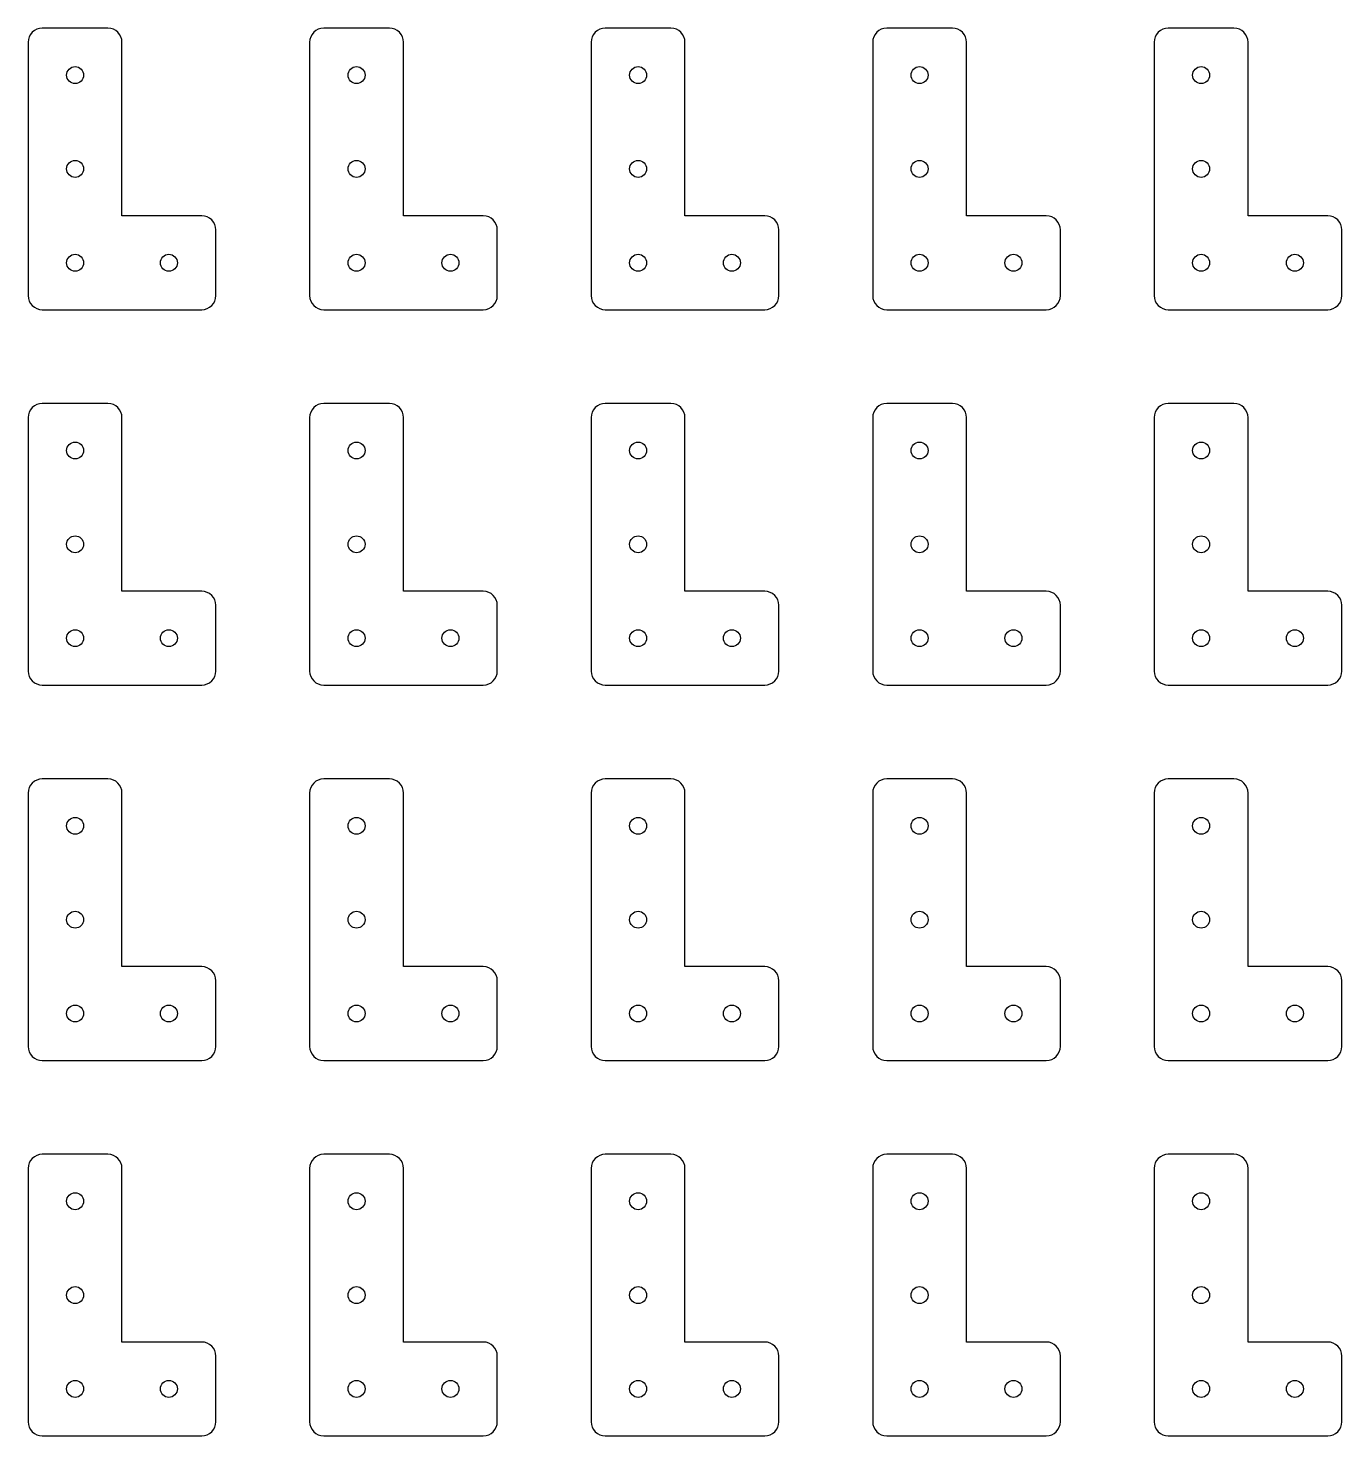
# Model space of a CAD drawing. Header units: millimetres. Extents: x -20 to 260, y -10 to 290.
import ezdxf

# ---------------------------------------------------------------- set-up
doc = ezdxf.new("R2010")
doc.units = ezdxf.units.MM

msp = doc.modelspace()

# ---------------------------------------------------------------- linework, layer by layer
at = {"color": 7, "linetype": 'Continuous', "lineweight": 25}
for p, q in [((-3, 290), (-17, 290)), ((57, 290), (43, 290)), ((117, 290), (103, 290)), ((177, 290), (163, 290)), ((237, 290), (223, 290)), ((-20, 287), (-20, 233)), ((0, 250), (0, 287)), ((40, 287), (40, 233)), ((60, 250), (60, 287)), ((100, 287), (100, 233)), ((120, 250), (120, 287)), ((160, 287), (160, 233)), ((180, 250), (180, 287)), ((220, 287), (220, 233)), ((240, 250), (240, 287)), ((17, 250), (0, 250)), ((77, 250), (60, 250)), ((137, 250), (120, 250)), ((197, 250), (180, 250)), ((257, 250), (240, 250)), ((20, 233), (20, 247)), ((80, 233), (80, 247)), ((140, 233), (140, 247)), ((200, 233), (200, 247)), ((260, 233), (260, 247)), ((-17, 230), (17, 230)), ((43, 230), (77, 230)), ((103, 230), (137, 230)), ((163, 230), (197, 230)), ((223, 230), (257, 230)), ((-3, 210), (-17, 210)), ((57, 210), (43, 210)), ((117, 210), (103, 210)), ((177, 210), (163, 210)), ((237, 210), (223, 210)), ((-20, 207), (-20, 153)), ((0, 170), (0, 207)), ((40, 207), (40, 153)), ((60, 170), (60, 207)), ((100, 207), (100, 153)), ((120, 170), (120, 207)), ((160, 207), (160, 153)), ((180, 170), (180, 207)), ((220, 207), (220, 153)), ((240, 170), (240, 207)), ((17, 170), (0, 170)), ((77, 170), (60, 170)), ((137, 170), (120, 170)), ((197, 170), (180, 170)), ((257, 170), (240, 170)), ((20, 153), (20, 167)), ((80, 153), (80, 167)), ((140, 153), (140, 167)), ((200, 153), (200, 167)), ((260, 153), (260, 167)), ((-17, 150), (17, 150)), ((43, 150), (77, 150)), ((103, 150), (137, 150)), ((163, 150), (197, 150)), ((223, 150), (257, 150)), ((-3, 130), (-17, 130)), ((57, 130), (43, 130)), ((117, 130), (103, 130)), ((177, 130), (163, 130)), ((237, 130), (223, 130)), ((-20, 127), (-20, 73)), ((0, 90), (0, 127)), ((40, 127), (40, 73)), ((60, 90), (60, 127)), ((100, 127), (100, 73)), ((120, 90), (120, 127)), ((160, 127), (160, 73)), ((180, 90), (180, 127)), ((220, 127), (220, 73)), ((240, 90), (240, 127)), ((17, 90), (0, 90)), ((77, 90), (60, 90)), ((137, 90), (120, 90)), ((197, 90), (180, 90)), ((257, 90), (240, 90)), ((20, 73), (20, 87)), ((80, 73), (80, 87)), ((140, 73), (140, 87)), ((200, 73), (200, 87)), ((260, 73), (260, 87)), ((-17, 70), (17, 70)), ((43, 70), (77, 70)), ((103, 70), (137, 70)), ((163, 70), (197, 70)), ((223, 70), (257, 70)), ((-3, 50), (-17, 50)), ((57, 50), (43, 50)), ((117, 50), (103, 50)), ((177, 50), (163, 50)), ((237, 50), (223, 50)), ((-20, 47), (-20, -7)), ((0, 10), (0, 47)), ((40, 47), (40, -7)), ((60, 10), (60, 47)), ((100, 47), (100, -7)), ((120, 10), (120, 47)), ((160, 47), (160, -7)), ((180, 10), (180, 47)), ((220, 47), (220, -7)), ((240, 10), (240, 47)), ((17, 10), (0, 10)), ((77, 10), (60, 10)), ((137, 10), (120, 10)), ((197, 10), (180, 10)), ((257, 10), (240, 10)), ((20, -7), (20, 7)), ((80, -7), (80, 7)), ((140, -7), (140, 7)), ((200, -7), (200, 7)), ((260, -7), (260, 7)), ((-17, -10), (17, -10)), ((43, -10), (77, -10)), ((103, -10), (137, -10)), ((163, -10), (197, -10)), ((223, -10), (257, -10))]:
    msp.add_line(p, q, dxfattribs=at)
for centre in [(-10, 280), (50, 280), (110, 280), (170, 280), (230, 280), (-10, 260), (50, 260), (110, 260), (170, 260), (230, 260), (-10, 240), (10, 240), (50, 240), (70, 240), (110, 240), (130, 240), (170, 240), (190, 240), (230, 240), (250, 240), (-10, 200), (50, 200), (110, 200), (170, 200), (230, 200), (-10, 180), (50, 180), (110, 180), (170, 180), (230, 180), (-10, 160), (10, 160), (50, 160), (70, 160), (110, 160), (130, 160), (170, 160), (190, 160), (230, 160), (250, 160), (-10, 120), (50, 120), (110, 120), (170, 120), (230, 120), (-10, 100), (50, 100), (110, 100), (170, 100), (230, 100), (-10, 80), (10, 80), (50, 80), (70, 80), (110, 80), (130, 80), (170, 80), (190, 80), (230, 80), (250, 80), (-10, 40), (50, 40), (110, 40), (170, 40), (230, 40), (-10, 20), (50, 20), (110, 20), (170, 20), (230, 20), (-10, 0), (10, 0), (50, 0), (70, 0), (110, 0), (130, 0), (170, 0), (190, 0), (230, 0), (250, 0)]:
    msp.add_circle(centre, 1.8, dxfattribs=at)
for centre, start, end in [((-17, 287), 90, 180), ((-3, 287), 0, 90), ((43, 287), 90, 180), ((57, 287), 0, 90), ((103, 287), 90, 180), ((117, 287), 0, 90), ((163, 287), 90, 180), ((177, 287), 0, 90), ((223, 287), 90, 180), ((237, 287), 0, 90), ((17, 247), 0, 90), ((77, 247), 0, 90), ((137, 247), 0, 90), ((197, 247), 0, 90), ((257, 247), 0, 90), ((-17, 233), 180, 270), ((17, 233), 270, 0), ((43, 233), 180, 270), ((77, 233), 270, 0), ((103, 233), 180, 270), ((137, 233), 270, 0), ((163, 233), 180, 270), ((197, 233), 270, 0), ((223, 233), 180, 270), ((257, 233), 270, 0), ((-17, 207), 90, 180), ((-3, 207), 0, 90), ((43, 207), 90, 180), ((57, 207), 0, 90), ((103, 207), 90, 180), ((117, 207), 0, 90), ((163, 207), 90, 180), ((177, 207), 0, 90), ((223, 207), 90, 180), ((237, 207), 0, 90), ((17, 167), 0, 90), ((77, 167), 0, 90), ((137, 167), 0, 90), ((197, 167), 0, 90), ((257, 167), 0, 90), ((-17, 153), 180, 270), ((17, 153), 270, 0), ((43, 153), 180, 270), ((77, 153), 270, 0), ((103, 153), 180, 270), ((137, 153), 270, 0), ((163, 153), 180, 270), ((197, 153), 270, 0), ((223, 153), 180, 270), ((257, 153), 270, 0), ((-17, 127), 90, 180), ((-3, 127), 0, 90), ((43, 127), 90, 180), ((57, 127), 0, 90), ((103, 127), 90, 180), ((117, 127), 0, 90), ((163, 127), 90, 180), ((177, 127), 0, 90), ((223, 127), 90, 180), ((237, 127), 0, 90), ((17, 87), 0, 90), ((77, 87), 0, 90), ((137, 87), 0, 90), ((197, 87), 0, 90), ((257, 87), 0, 90), ((-17, 73), 180, 270), ((17, 73), 270, 0), ((43, 73), 180, 270), ((77, 73), 270, 0), ((103, 73), 180, 270), ((137, 73), 270, 0), ((163, 73), 180, 270), ((197, 73), 270, 0), ((223, 73), 180, 270), ((257, 73), 270, 0), ((-17, 47), 90, 180), ((-3, 47), 0, 90), ((43, 47), 90, 180), ((57, 47), 0, 90), ((103, 47), 90, 180), ((117, 47), 0, 90), ((163, 47), 90, 180), ((177, 47), 0, 90), ((223, 47), 90, 180), ((237, 47), 0, 90), ((17, 7), 0, 90), ((77, 7), 0, 90), ((137, 7), 0, 90), ((197, 7), 0, 90), ((257, 7), 0, 90), ((-17, -7), 180, 270), ((17, -7), 270, 0), ((43, -7), 180, 270), ((77, -7), 270, 0), ((103, -7), 180, 270), ((137, -7), 270, 0), ((163, -7), 180, 270), ((197, -7), 270, 0), ((223, -7), 180, 270), ((257, -7), 270, 0)]:
    msp.add_arc(centre, 3, start, end, dxfattribs=at)

doc.saveas('drawing.dxf')
